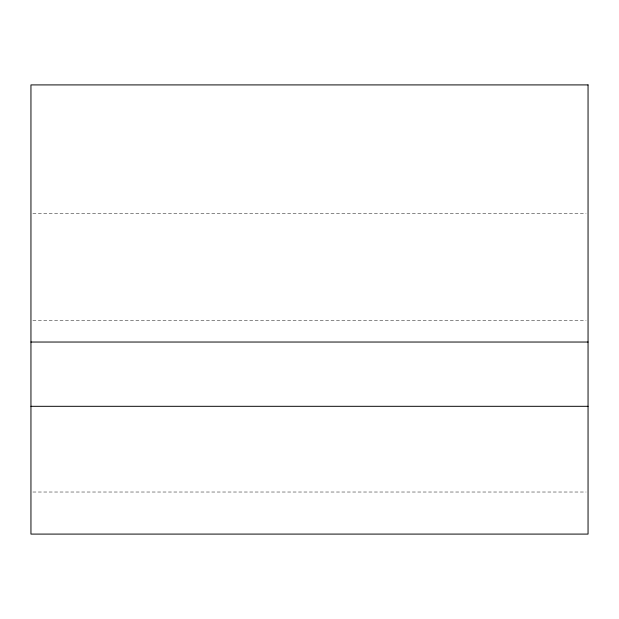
<?xml version="1.0" encoding="UTF-8"?>
<svg xmlns="http://www.w3.org/2000/svg" width="619" height="619" viewBox="0 0 619 619"><rect width="100%" height="100%" fill="white"/><g stroke="black" fill="none" stroke-linecap="round" stroke-linejoin="round"><path stroke-width="0.46" stroke-dasharray="3.1 2.32" d="M32.884 213.47L586.116 213.47M32.884 320.603L586.116 320.603M32.884 492.02L586.116 492.02"/><path stroke-width="0.93" d="M30.95 342.036L588.05 342.036M30.95 406.312L588.05 406.312M588.05 84.911L30.95 84.911L30.95 534.089L588.05 534.089L588.05 84.911"/></g></svg>
